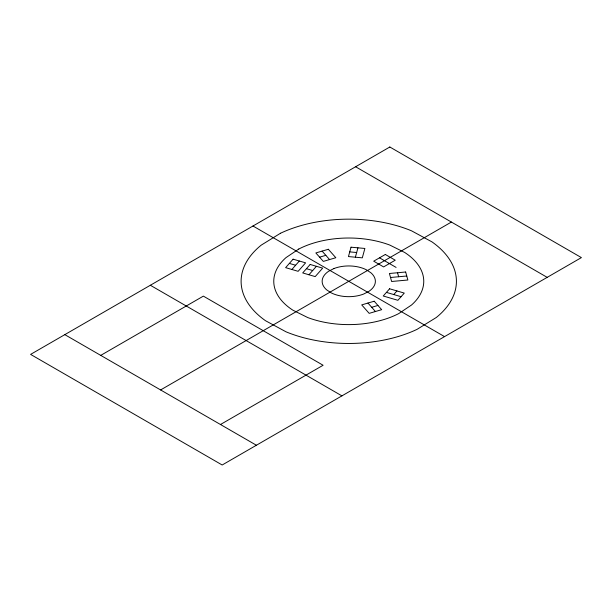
<?xml version="1.0" encoding="UTF-8"?>
<svg xmlns="http://www.w3.org/2000/svg" width="612" height="612" viewBox="0 0 612 612"><rect width="100%" height="100%" fill="white"/><g stroke="black" fill="none" stroke-linecap="round" stroke-linejoin="round"><path stroke-width="0.92" d="M355.373 257.208L357.951 247.822M291.878 269.479L299.345 261.018M308.961 274.765L316.427 266.304M393.753 294.548L396.943 290.937M100.735 355.381L203.368 296.124L323.105 365.257L220.473 424.506M160.604 389.943L451.396 222.057M319.586 257.17L325.836 255.334M371.691 307.285L377.941 305.449M390.517 277.496L406.766 276.004M349.735 251.884L356.666 252.519M289.361 263.405L295.611 265.248M306.444 268.691L312.694 270.535M386.424 292.391L401.082 296.705M355.603 166.755L547.189 277.358M379.509 257.828L396.102 267.413M252.97 226.004L444.557 336.615M150.338 285.261L341.924 395.872M64.811 334.642L256.397 445.245M322.103 251.104L329.57 259.565M367.957 303.055L375.424 311.516M397.54 272.753L398.642 276.746M351.02 247.194L348.45 256.573L362.304 257.843L364.882 248.457L351.02 247.194M293.094 259.174L285.628 267.643L298.128 271.315L305.602 262.854L293.094 259.174M310.177 264.46L302.711 272.929L315.211 276.601L322.677 268.14L310.177 264.46M389.615 288.78L383.242 296.001L397.899 300.308L404.272 293.094L389.615 288.78M298.755 249.046L285.995 257.614A74.993 43.299 0 0 0 292.88 310.185L307.729 317.552A74.993 43.299 0 0 0 398.772 313.573L411.532 305.005A74.993 43.299 0 0 0 404.647 252.442L389.798 245.075A74.993 43.299 0 0 0 298.755 249.046M280.457 233.271L261.255 245.114A107.651 62.149 0 0 0 265.562 320.749L286.072 331.834A107.651 62.149 0 0 0 417.07 329.348L436.279 317.506A107.651 62.149 0 0 0 431.965 241.878L411.455 230.785A107.651 62.149 0 0 0 280.457 233.271M389.821 147.002L30.6 354.394L222.179 464.998L581.4 257.606L389.821 147.002M385.323 254.477L373.695 261.186L383.617 266.916L395.245 260.199L385.323 254.477M333.854 268.584L328.659 271.246A26.607 15.361 0 0 0 326.724 289.92L331.329 292.918A26.607 15.361 0 0 0 363.673 294.035L368.868 291.373A26.607 15.361 0 0 0 370.803 272.7L366.198 269.701A26.607 15.361 0 0 0 333.854 268.584M328.353 249.268L315.853 252.94L323.32 261.401L335.827 257.728L328.353 249.268M374.207 301.219L361.707 304.891L369.174 313.359L381.674 309.68L374.207 301.219M405.664 272.003L389.416 273.495L391.611 281.489L407.86 280.005L405.664 272.003"/></g></svg>
